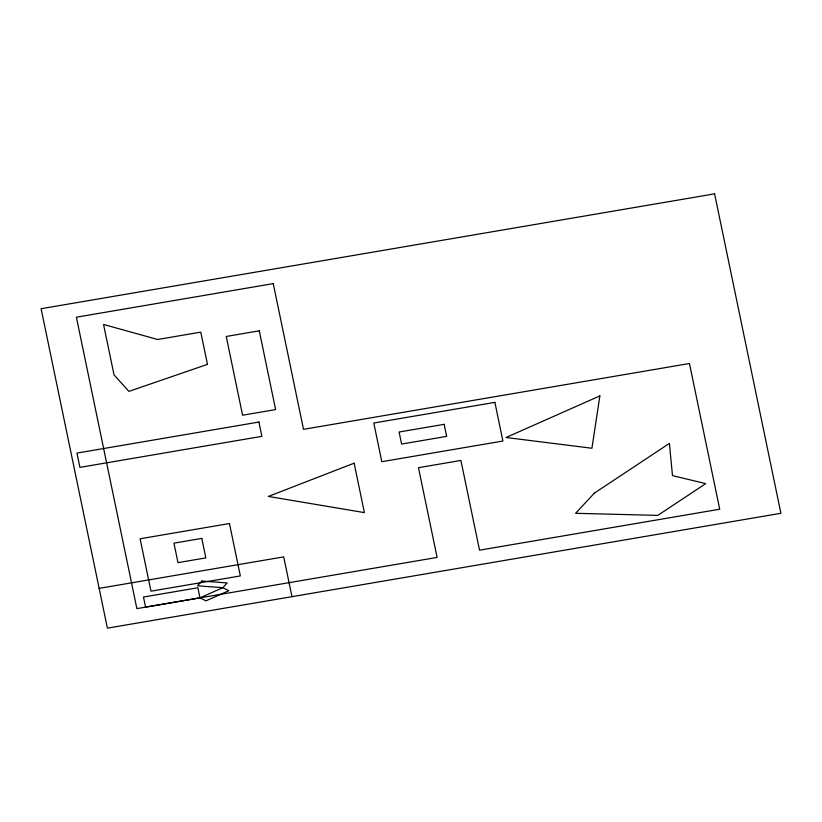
<?xml version="1.0" encoding="UTF-8"?>
<svg xmlns="http://www.w3.org/2000/svg" width="822" height="822" viewBox="0 0 822 822"><rect width="100%" height="100%" fill="white"/><g stroke="black" fill="none" stroke-linecap="round" stroke-linejoin="round"><path stroke-width="1.23" d="M99.143 588.367L283.713 556.884L291.964 596.68M599.865 395.906L591.922 448.257L506.064 437.499L599.865 395.906M201.842 581.031L197.465 585.798L222.834 587.709L228.824 590.71L205.952 600.841L199.972 597.851L145.576 607.119L143.48 597.039L197.876 587.761L199.972 597.851L222.834 587.709L227.211 582.942L201.842 581.031M594.368 493.128L575.585 513.298L657.795 515.384L705.728 483.613L672.488 475.619L669.396 443.397L594.368 493.128M354.128 463.176L268.362 496.437L364.393 512.609L354.128 463.176M207.473 364.362L128.941 391.385L114.032 374.904L103.562 324.464L157.649 339.496L200.784 332.139L207.473 364.362M714.595 193.848L41.1 308.712L107.405 628.152L780.9 513.288L714.595 193.848M273.253 283.621L76.384 317.2L136.873 608.619L437.109 557.419L418.48 467.687L460.906 460.443L479.534 550.185L719.712 509.219L689.463 363.509L303.503 429.331L273.253 283.621M259.279 330.834L226.245 336.465L242.593 415.213L275.617 409.572L259.279 330.834M258.92 422.046L76.939 453.086L79.909 467.379L261.879 436.338L258.92 422.046M494.885 402.369L373.784 423.022L381.809 461.697L502.91 441.034L494.885 402.369M444.157 424.337L399.102 432.012L401.598 444.065L446.654 436.379L444.157 424.337M229.461 523.532L140.1 538.78L150.971 591.182L240.343 575.934L229.461 523.532M201.791 538.4L173.945 543.157L177.984 562.649L205.839 557.902L201.791 538.4"/></g></svg>
